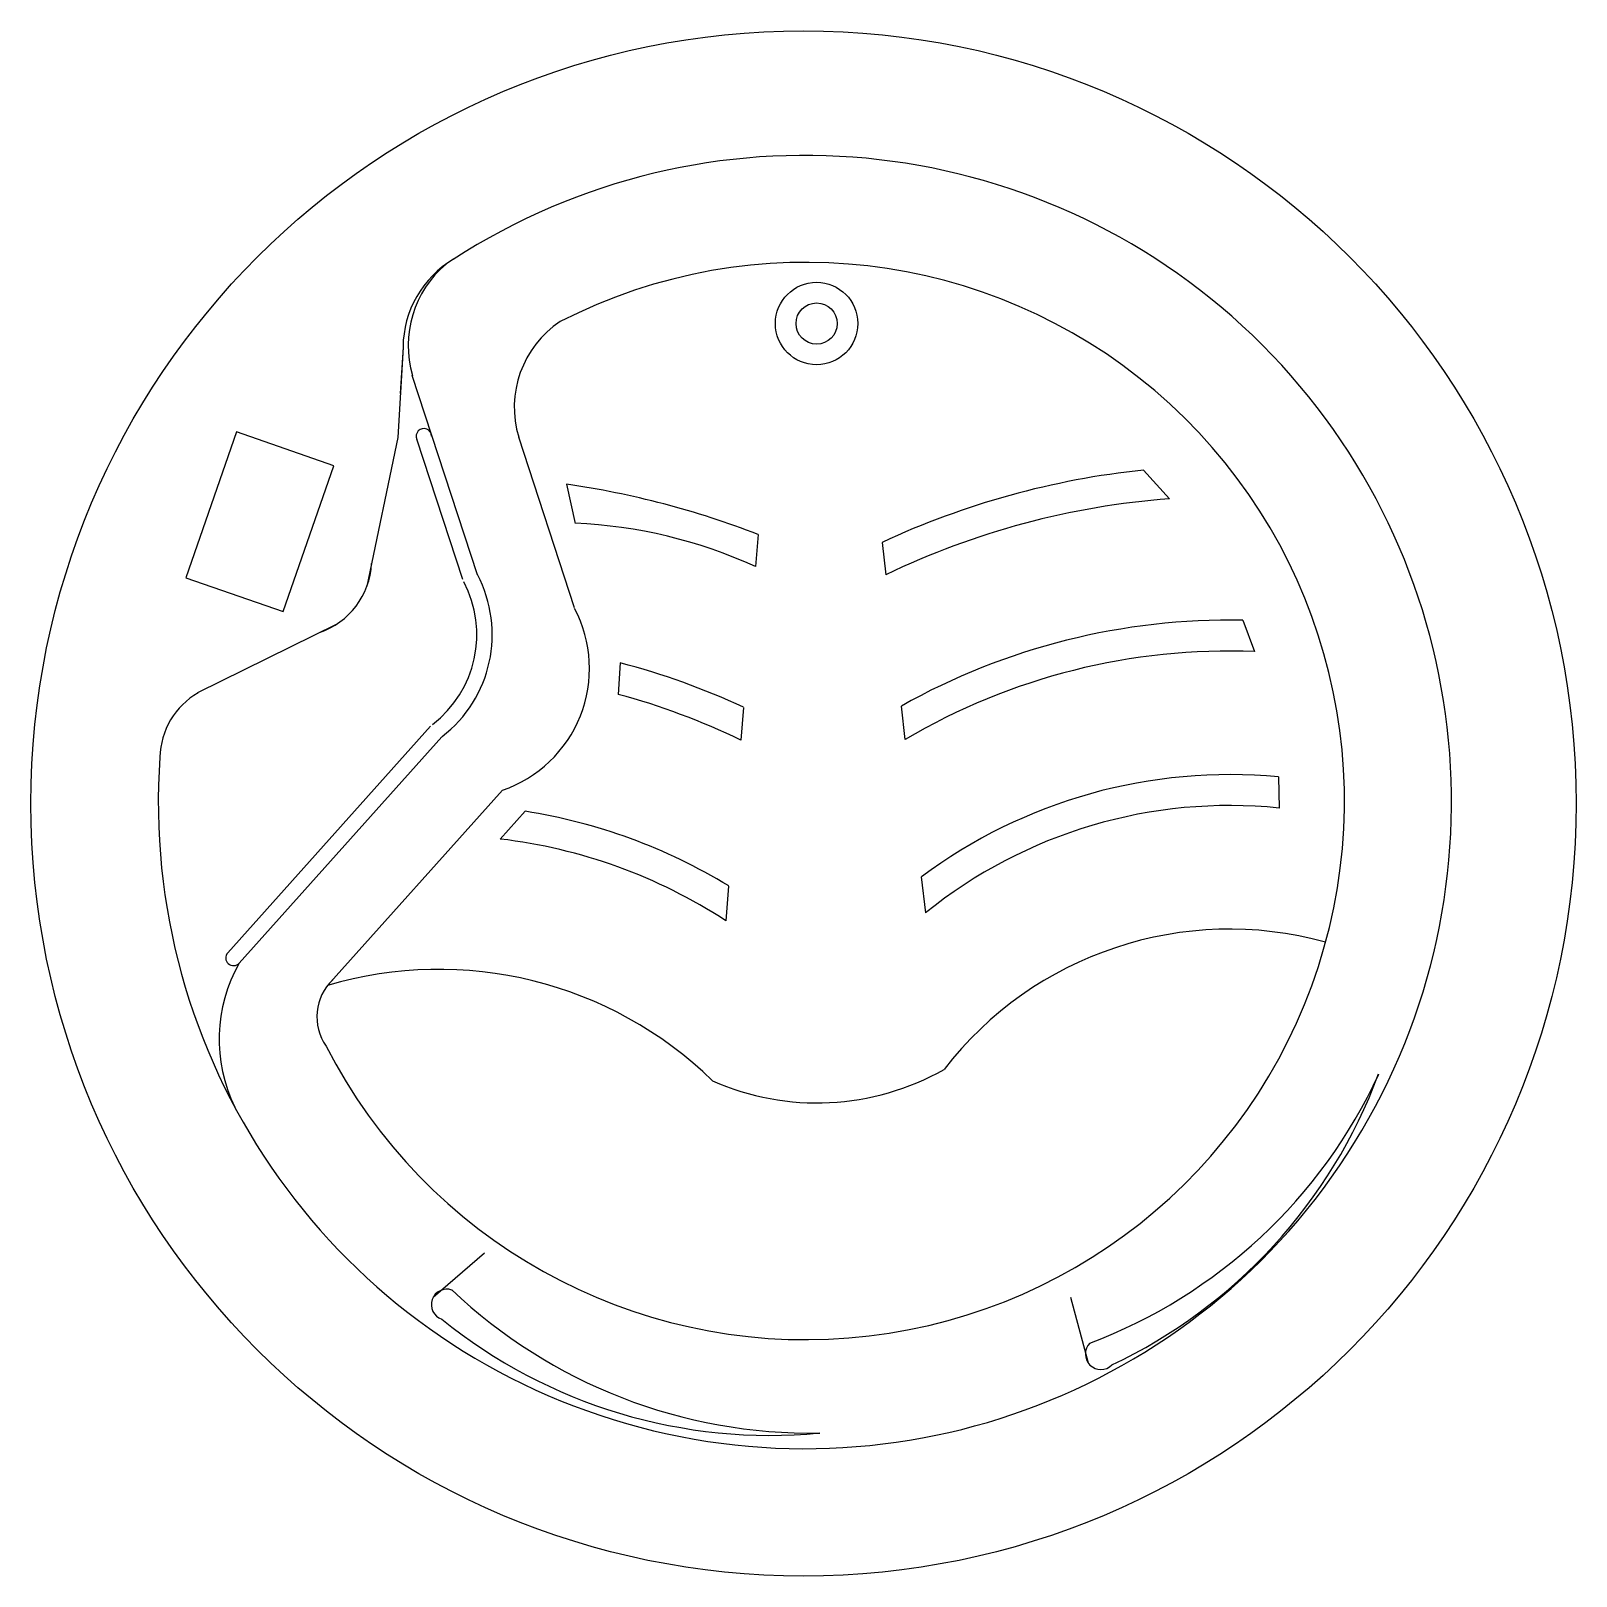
# Model space of a CAD drawing. Header units: millimetres. Extents: x 679.61 to 681.11, y 740.94 to 742.44.
import ezdxf

# ---------------------------------------------------------------- set-up
doc = ezdxf.new("R2010")
doc.units = ezdxf.units.MM
doc.linetypes.add('DASHED2', pattern=[9.525, 6.35, -3.175])
doc.layers.add('Acqualife', color=3, linetype='Continuous')

msp = doc.modelspace()

# ---------------------------------------------------------------- linework, layer by layer
at = {"layer": 'Acqualife', "color": 2}
for p, q in [((679.9741, 742.132), (679.9689, 742.0441)), ((679.9741, 742.132), (679.9714, 742.0868)), ((680.0463, 741.911), (679.9831, 742.1042)), ((679.9689, 742.0441), (679.939, 741.8998)), ((680.032, 741.9064), (679.9875, 742.0425)), ((679.775, 741.7966), (679.9103, 741.8634)), ((680.0007, 741.7638), (679.8039, 741.544)), ((680.0119, 741.7537), (679.815, 741.5339)), ((680.0034, 741.2095), (680.0532, 741.2526)), ((680.6394, 741.1455), (680.6223, 741.2092))]:
    msp.add_line(p, q, dxfattribs=at)
at = {"layer": 'Acqualife', "color": 2, "linetype": 'DASHED2'}
for p, q in [((679.8123, 742.0496), (679.7632, 741.9079)), ((679.9068, 742.0168), (679.8123, 742.0496)), ((679.8577, 741.8751), (679.9068, 742.0168)), ((679.7632, 741.9079), (679.8577, 741.8751))]:
    msp.add_line(p, q, dxfattribs=at)
at = {"layer": 'Acqualife', "color": 1}
for p, q in [((680.1405, 741.8789), (680.0864, 742.0444)), ((680.693, 742.0125), (680.7181, 741.9847)), ((680.1329, 741.9988), (680.1412, 741.9608)), ((680.3187, 741.95), (680.3161, 741.9188)), ((680.4392, 741.9423), (680.4429, 741.9109)), ((680.7894, 741.8667), (680.8007, 741.8364)), ((680.185, 741.8253), (680.1831, 741.7948)), ((680.3047, 741.7822), (680.302, 741.7503)), ((680.4617, 741.751), (680.4579, 741.7835)), ((680.302, 741.7503), (680.302, 741.7503)), ((680.8239, 741.7146), (680.8245, 741.6844)), ((680.0706, 741.7018), (679.9009, 741.5123)), ((680.0926, 741.6813), (680.0684, 741.6543)), ((680.4815, 741.5828), (680.4774, 741.6176)), ((680.2902, 741.6087), (680.2874, 741.5751))]:
    msp.add_line(p, q, dxfattribs=at)
at = {"layer": 'Acqualife'}
msp.add_circle((680.3629, 741.6889), 0.75, dxfattribs=at)
at = {"layer": 'Acqualife', "color": 1}
for radius in [0.04, 0.02]:
    msp.add_circle((680.3756, 742.1548), radius, dxfattribs=at)
at = {"layer": 'Acqualife', "color": 2}
for centre, radius, start, end in [((680.3642, 741.6903), 0.6277, 176.0135, 122.9383), ((680.0741, 742.1312), 0.1, 120.7626, 179.5433), ((680.0827, 742.1333), 0.1036, 130.0761, 196.2913), ((679.9944, 742.0454), 0.0075, 1.6775, 204.3949), ((679.8687, 741.9258), 0.075, 288.8884, 356.8837), ((679.9357, 741.8528), 0.11, 307.5913, 27.7607), ((679.9357, 741.8528), 0.125, 307.5913, 27.7607), ((679.813, 741.7317), 0.075, 120.355, 178.3096), ((679.8095, 741.539), 0.0075, 138.1511, 318.1511), ((679.9464, 741.46), 0.1508, 150.6169, 205.8587), ((680.4616, 741.6386), 0.5064, 290.7321, 335.1945), ((680.446, 741.6018), 0.5064, 295.2629, 339.7254), ((680.0166, 741.2024), 0.015, 70.8679, 250.8679), ((680.37, 741.5841), 0.5064, 226.5214, 270.9839), ((680.3303, 741.5819), 0.5064, 231.0104, 275.4729), ((680.6515, 741.1544), 0.015, 135.0786, 315.0786)]:
    msp.add_arc(centre, radius, start, end, dxfattribs=at)
at = {"layer": 'Acqualife', "color": 1}
for centre, radius, start, end in [((680.3651, 741.6913), 0.5229, 207.0823, 117.1378), ((680.1824, 742.0734), 0.1003, 123.8355, 196.8193), ((680.7764, 741.2169), 0.8, 95.9896, 114.9331), ((680.0086, 741.147), 0.8609, 68.8873, 81.7029), ((680.7764, 741.2169), 0.77, 94.3443, 115.6696), ((680.1214, 741.4931), 0.4682, 65.4235, 87.5721), ((680.0301, 741.82), 0.125, 288.8982, 27.7607), ((680.7764, 741.2169), 0.65, 88.8598, 119.3465), ((680.0086, 741.147), 0.7009, 65.0109, 75.4214), ((680.7764, 741.2169), 0.62, 87.7543, 120.5075), ((680.0086, 741.147), 0.6709, 64.0644, 74.9295), ((680.7764, 741.2169), 0.5, 84.5545, 126.733), ((680.0086, 741.147), 0.5409, 58.6247, 81.0736), ((680.7764, 741.2169), 0.47, 84.1317, 128.8699), ((680.0086, 741.147), 0.5109, 56.9267, 83.2802), ((680.7764, 741.2169), 0.35, 74.5554, 142.3352), ((680.0086, 741.147), 0.3809, 45.7386, 106.4274), ((679.9405, 741.4818), 0.05, 133.8807, 214.8311), ((680.376, 741.6482), 0.25, 246.0313, 299.5721)]:
    msp.add_arc(centre, radius, start, end, dxfattribs=at)

doc.saveas('drawing.dxf')
